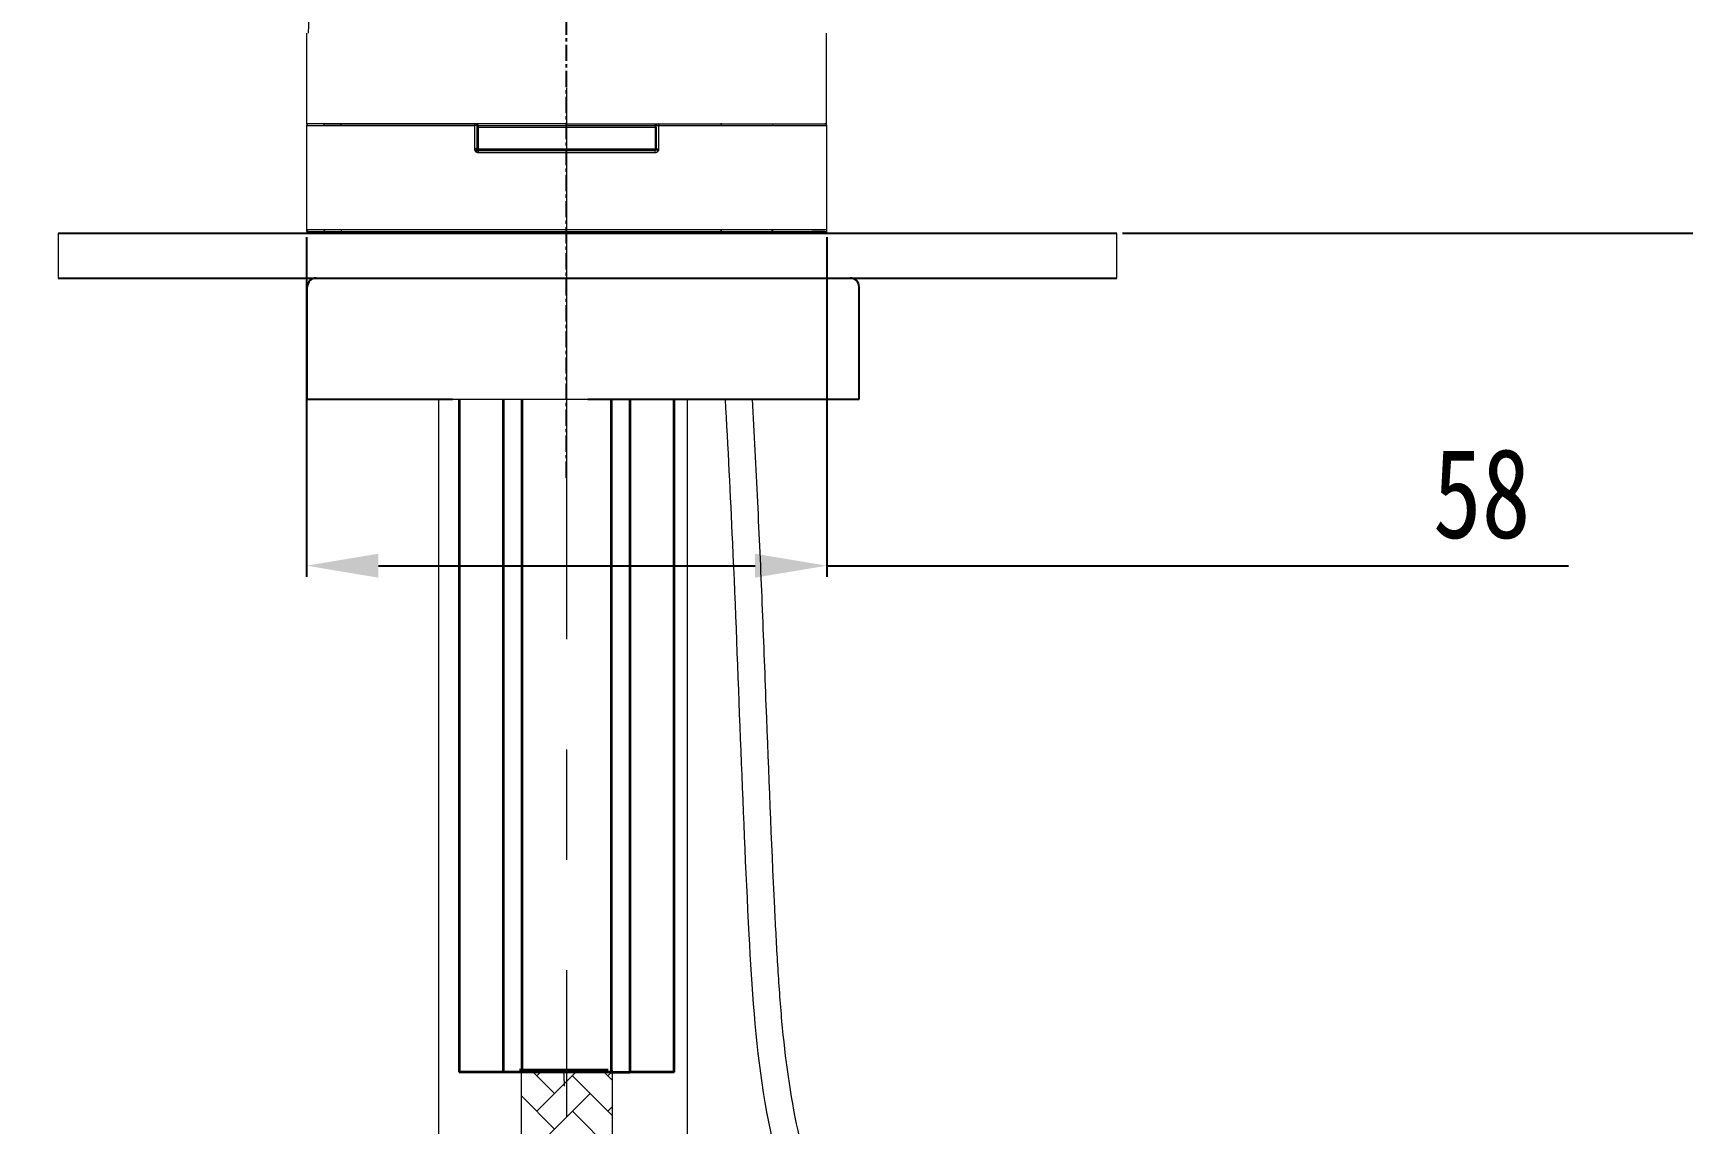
# Model space of a CAD drawing. Header units: inches. Extents: x 20229 to 21001, y -6726 to -5634.
# Drawn here: x 20325.9 to 20509.7, y -6413.8 to -6292.3 of the extents above; entities that cross this region are included whole.
import ezdxf

# ---------------------------------------------------------------- set-up
doc = ezdxf.new("R2010")
doc.units = ezdxf.units.IN
doc.header["$LTSCALE"] = 4.84
doc.header["$MEASUREMENT"] = 0
doc.header["$PDMODE"] = 3
doc.header["$PDSIZE"] = 0.3125
for name, pattern in [('CENTER', [0.6, 0.375, -0.075, 0.075, -0.075]), ('CENTER2', [28.575, 19.05, -3.175, 3.175, -3.175]), ('CENTERX2', [20.32, 12.7, -2.54, 2.54, -2.54])]:
    doc.linetypes.add(name, pattern=pattern)
doc.layers.get('0').update_dxf_attribs({"linetype": 'CONTINUOUS', "lineweight": 13})
doc.layers.get('Defpoints').update_dxf_attribs({"color": 3, "linetype": 'CONTINUOUS'})
doc.layers.add('2', color=1, linetype='CENTER2')
for name, color, linetype, lineweight in [('CENTER', 1, 'CENTERX2', 15), ('DIM', 3, 'CONTINUOUS', 9), ('중심선', 1, 'CENTER', 25)]:
    doc.layers.add(name, color=color, linetype=linetype, lineweight=lineweight)
doc.styles.get("Standard").update_dxf_attribs({"font": 'txt', "width": 0.8})
doc.dimstyles.new('ISO-25$0', dxfattribs={"dimtxt": 3, "dimasz": 3.5, "dimexe": 1.25, "dimexo": 0, "dimtad": 1, "dimdsep": 46, "dimtxsty": 'Standard', "dimblk1": 'CLOSEDBLANK', "dimcen": 1, "dimadec": 0, "dimazin": 0, "dimtfac": 1, "dimtmove": 1, "dimatfit": 3, "dimfxl": 1, "dimarcsym": 0})

# ---------------------------------------------------------------- blocks, each defined once
blk = doc.blocks.new('*D5')
at = {"layer": 'Defpoints', "color": 0, "transparency": 16777216}
for p in [(20487.87, -6224.49), (20446.7, -6314.59), (20527.31, -6314.59)]:
    blk.add_point(p, dxfattribs=at)
at = {"layer": 'DIM', "color": 0, "lineweight": -2, "transparency": 16777216}
for p, q in [((20488.5, -6224.49), (20528.56, -6224.49)), ((20447.33, -6314.59), (20528.56, -6314.59))]:
    blk.add_line(p, q, dxfattribs=at)
at = {"layer": 'DIM', "color": 0, "lineweight": -3, "transparency": 16777216}
blk.add_line((20527.31, -6232.49), (20527.31, -6306.59), dxfattribs=at)
at = {"layer": 'DIM', "color": 0, "transparency": 16777216}
for points in [[(20525.98, -6232.49), (20528.65, -6232.49), (20527.31, -6224.49)], [(20525.98, -6306.59), (20528.65, -6306.59), (20527.31, -6314.59)]]:
    blk.add_solid(points, dxfattribs=at)
at = {"layer": 'DIM', "color": 0, "transparency": 16777216, "insert": (20519.31, -6269.54), "char_height": 10, "attachment_point": 5, "rotation": 90}
blk.add_mtext('90', dxfattribs=at)
blk = doc.blocks.new('*D6')
at = {"layer": 'Defpoints', "color": 0, "transparency": 16777216}
for p in [(20356.37, -6314.39), (20414.37, -6314.39), (20414.37, -6351.65)]:
    blk.add_point(p, dxfattribs=at)
at = {"layer": 'DIM', "color": 0, "lineweight": -2, "transparency": 16777216}
for p, q in [((20356.37, -6315.02), (20356.37, -6352.9)), ((20414.37, -6315.02), (20414.37, -6352.9))]:
    blk.add_line(p, q, dxfattribs=at)
at = {"layer": 'DIM', "color": 0, "lineweight": -3, "transparency": 16777216}
for p, q in [((20364.37, -6351.65), (20406.37, -6351.65)), ((20414.37, -6351.65), (20497.07, -6351.65))]:
    blk.add_line(p, q, dxfattribs=at)
at = {"layer": 'DIM', "color": 0, "transparency": 16777216}
for points in [[(20364.37, -6350.32), (20364.37, -6352.99), (20356.37, -6351.65)], [(20406.37, -6350.32), (20406.37, -6352.99), (20414.37, -6351.65)]]:
    blk.add_solid(points, dxfattribs=at)
at = {"layer": 'DIM', "color": 0, "transparency": 16777216, "insert": (20487.4, -6343.65), "char_height": 10, "attachment_point": 5}
blk.add_mtext('58', dxfattribs=at)

msp = doc.modelspace()

# ---------------------------------------------------------------- linework, layer by layer
at = {"linetype": 'Continuous'}
for p, q in [((20356.37, -6292.28), (20356.37, -6299.59)), ((20414.35, -6299.59), (20414.35, -6292.28)), ((20356.37, -6299.59), (20356.37, -6302.39)), ((20414.35, -6302.39), (20414.35, -6299.59)), ((20356.36, -6302.59), (20356.36, -6314.19)), ((20356.37, -6302.79), (20356.37, -6314.39)), ((20358.28, -6302.59), (20360.18, -6302.59)), ((20358.47, -6302.39), (20360.35, -6302.39)), ((20375.36, -6302.59), (20375.09, -6302.59)), ((20375.09, -6302.59), (20375.09, -6305.19)), ((20375.36, -6302.59), (20375.36, -6302.39)), ((20375.36, -6302.59), (20375.36, -6302.79)), ((20375.36, -6302.79), (20375.36, -6305.19)), ((20375.36, -6302.79), (20375.49, -6302.79)), ((20375.48, -6302.61), (20375.48, -6302.39)), ((20375.49, -6302.79), (20375.49, -6305.19)), ((20375.56, -6302.59), (20376.93, -6302.59)), ((20385.36, -6302.39), (20377.23, -6302.39)), ((20385.36, -6302.39), (20393.8, -6302.39)), ((20395.36, -6302.79), (20395.24, -6302.79)), ((20395.24, -6302.79), (20395.24, -6305.19)), ((20395.25, -6302.61), (20395.25, -6302.39)), ((20395.36, -6302.39), (20395.36, -6302.59)), ((20395.36, -6302.59), (20395.64, -6302.59)), ((20395.36, -6302.79), (20395.36, -6302.59)), ((20395.36, -6302.79), (20395.36, -6305.19)), ((20395.56, -6302.39), (20395.59, -6302.39)), ((20395.64, -6305.19), (20395.64, -6302.59)), ((20402.53, -6302.39), (20408.21, -6302.39)), ((20402.65, -6302.59), (20402.66, -6302.59)), ((20402.66, -6302.59), (20408.37, -6302.59)), ((20414.36, -6314.19), (20414.36, -6302.59)), ((20414.37, -6314.39), (20414.37, -6302.79)), ((20375.36, -6305.49), (20375.36, -6305.19)), ((20375.36, -6305.19), (20375.49, -6305.19)), ((20376.93, -6305.39), (20375.56, -6305.39)), ((20395.24, -6305.19), (20395.36, -6305.19)), ((20358.47, -6314.39), (20360.35, -6314.39)), ((20358.48, -6314.59), (20360.36, -6314.59)), ((20402.66, -6314.39), (20402.66, -6314.39)), ((20384.02, -6410.48), (20381.41, -6407.87)), ((20382.04, -6408.5), (20382.67, -6407.87)), ((20382.04, -6412.46), (20386.63, -6407.87)), ((20390.44, -6408.98), (20389.33, -6407.87)), ((20389.96, -6408.5), (20390.44, -6408.02)), ((20390.44, -6412.94), (20386, -6408.5)), ((20384.02, -6414.44), (20380.32, -6410.74)), ((20382.04, -6416.42), (20387.98, -6410.48)), ((20390.44, -6416.9), (20386, -6412.46)), ((20389.96, -6412.46), (20390.44, -6411.98))]:
    msp.add_line(p, q, dxfattribs=at)
at = {"ltscale": 0.5}
for p, q in [((20328.66, -6314.59), (20328.66, -6319.59)), ((20446.7, -6319.59), (20446.7, -6314.59)), ((20367.73, -6333.09), (20387.73, -6333.09))]:
    msp.add_line(p, q, dxfattribs=at)
at = {"color": 7, "lineweight": 35}
for p, q in [((20385.37, -6314.59), (20360.36, -6314.59)), ((20373.37, -6333.09), (20373.37, -6408.1)), ((20378.32, -6408.1), (20378.32, -6333.09)), ((20380.42, -6408.1), (20380.42, -6333.09)), ((20390.32, -6333.09), (20390.32, -6408.1)), ((20392.42, -6333.09), (20392.42, -6408.1)), ((20397.37, -6408.1), (20397.37, -6333.09))]:
    msp.add_line(p, q, dxfattribs=at)
at = {"color": 7, "lineweight": 35, "ltscale": 0.429009}
msp.add_line((20402.53, -6314.59), (20385.37, -6314.59), dxfattribs=at)
for p, q in [((20371.11, -6475.66), (20371.11, -6333.09)), ((20398.85, -6475.66), (20398.85, -6333.09)), ((20380.32, -6425.96), (20380.32, -6407.87)), ((20390.44, -6407.87), (20390.44, -6408.02)), ((20390.44, -6408.02), (20390.44, -6408.98)), ((20390.44, -6408.98), (20390.44, -6411.98)), ((20390.44, -6411.98), (20390.44, -6412.94)), ((20390.44, -6412.94), (20390.44, -6425.96))]:
    msp.add_line(p, q)
at = {"color": 7, "lineweight": 35, "ltscale": 0.247543}
for p, q in [((20390, -6407.87), (20380.1, -6407.87)), ((20390.43, -6408.1), (20380.31, -6408.1))]:
    msp.add_line(p, q, dxfattribs=at)
at = {"color": 7, "lineweight": 35, "ltscale": 0.123772}
for p, q in [((20378.32, -6408.1), (20373.37, -6408.1)), ((20397.37, -6408.1), (20392.42, -6408.1))]:
    msp.add_line(p, q, dxfattribs=at)
at = {"color": 7, "lineweight": 35, "ltscale": 0.052499}
for p, q in [((20380.42, -6408.1), (20378.32, -6408.1)), ((20390.32, -6408.1), (20392.42, -6408.1))]:
    msp.add_line(p, q, dxfattribs=at)
at = {"linetype": 'Continuous'}
for centre, start, end in [((20375.16, -6302.59), 0, 90), ((20375.56, -6302.79), 90, 180), ((20395.16, -6302.79), 0, 90), ((20395.56, -6302.59), 90, 180), ((20375.56, -6305.19), 180, 270), ((20395.16, -6305.19), 270, 0)]:
    msp.add_arc(centre, 0.2, start, end, dxfattribs=at)
for centre, ratio, start_param, end_param in [((20375.56, -6302.79), 0.380996, 0, 1.570796), ((20402.53, -6302.59), 0.655108, 4.712389, 6.283186), ((20375.56, -6305.19), 0.380996, 1.570796, 3.141593)]:
    msp.add_ellipse(centre, major_axis=(0, 0.2), ratio=ratio, start_param=start_param, end_param=end_param, dxfattribs=at)
for points, degree, knots in [([(20357.83, -6230.38), (20357.79, -6231.33), (20357.72, -6233.44), (20357.64, -6236.71), (20357.57, -6240.18), (20357.48, -6244.81), (20357.32, -6252.92), (20357.1, -6264.49), (20356.82, -6278.39), (20356.64, -6287.65), (20356.55, -6292.28)], 3, [0, 0, 0, 0, 0.04616, 0.102269, 0.158377, 0.214485, 0.326702, 0.551135, 0.775567, 1, 1, 1, 1]), ([(20356.56, -6302.39), (20356.55, -6302.39), (20356.53, -6302.4), (20356.48, -6302.41), (20356.42, -6302.45), (20356.38, -6302.5), (20356.37, -6302.55), (20356.36, -6302.58), (20356.36, -6302.59)], 3, [0, 0, 0, 0, 0.125406, 0.250422, 0.500631, 0.750232, 0.874775, 1, 1, 1, 1]), ([(20377.23, -6302.39), (20375.64, -6302.39), (20373.31, -6302.39), (20369.67, -6302.39), (20366.97, -6302.39), (20363.92, -6302.39), (20361.78, -6302.39), (20359.08, -6302.39), (20357.52, -6302.39), (20356.68, -6302.39), (20356.42, -6302.39), (20356.37, -6302.39), (20356.37, -6302.39)], 3, [0, 0, 0, 0, 0.121071, 0.183262, 0.309887, 0.375061, 0.508776, 0.577775, 0.792219, 0.865879, 0.940614, 1, 1, 1, 1]), ([(20358.47, -6302.39), (20358.45, -6302.39), (20358.42, -6302.4), (20358.38, -6302.42), (20358.35, -6302.43), (20358.32, -6302.47), (20358.31, -6302.49), (20358.29, -6302.54), (20358.28, -6302.57), (20358.28, -6302.59)], 3, [0, 0, 0, 0, 0.25, 0.25, 0.5, 0.5, 0.75, 0.75, 1, 1, 1, 1]), ([(20360.35, -6302.39), (20361.73, -6302.39), (20363.4, -6302.39), (20365.39, -6302.39), (20368.5, -6302.39), (20372.07, -6302.39), (20373.07, -6302.39), (20374.11, -6302.39), (20375.16, -6302.39)], 5, [0, 0, 0, 0, 0, 0, 0.72683, 0.72683, 0.72683, 1, 1, 1, 1, 1, 1]), ([(20375.16, -6302.39), (20375.15, -6302.39), (20375.14, -6302.4), (20375.12, -6302.42), (20375.11, -6302.43), (20375.1, -6302.47), (20375.09, -6302.49), (20375.09, -6302.54), (20375.08, -6302.57), (20375.09, -6302.59)], 3, [0, 0, 0, 0, 0.25, 0.25, 0.5, 0.5, 0.75, 0.75, 1, 1, 1, 1]), ([(20393.8, -6302.39), (20395.28, -6302.39), (20397.5, -6302.39), (20401.05, -6302.39), (20403.76, -6302.39), (20406.81, -6302.39), (20408.94, -6302.39), (20411.64, -6302.39), (20413.21, -6302.39), (20413.95, -6302.39), (20414.18, -6302.39), (20414.31, -6302.39), (20414.35, -6302.39), (20414.35, -6302.39)], 3, [0, 0, 0, 0, 0.114114, 0.176789, 0.304431, 0.37014, 0.504936, 0.574497, 0.790668, 0.864914, 0.902579, 0.940245, 1, 1, 1, 1]), ([(20395.16, -6302.59), (20395.17, -6302.59), (20395.18, -6302.6), (20395.2, -6302.62), (20395.21, -6302.63), (20395.23, -6302.67), (20395.23, -6302.69), (20395.24, -6302.74), (20395.24, -6302.77), (20395.24, -6302.79)], 3, [0, 0, 0, 0, 0.25, 0.25, 0.5, 0.5, 0.75, 0.75, 1, 1, 1, 1]), ([(20395.56, -6302.39), (20395.58, -6302.39), (20395.59, -6302.4), (20395.6, -6302.42), (20395.61, -6302.43), (20395.63, -6302.47), (20395.63, -6302.49), (20395.64, -6302.54), (20395.64, -6302.57), (20395.64, -6302.59)], 3, [0, 0, 0, 0, 0.25, 0.25, 0.5, 0.5, 0.75, 0.75, 1, 1, 1, 1]), ([(20395.59, -6302.39), (20397.45, -6302.39), (20399.2, -6302.39), (20400.94, -6302.39), (20402.53, -6302.39)], 2, [0, 0, 0, 0.5, 0.5, 1, 1, 1]), ([(20408.21, -6302.39), (20412.09, -6302.39), (20413.48, -6302.39), (20414.17, -6302.39), (20414.17, -6302.39)], 2, [0, 0, 0, 0.660964, 0.660964, 1, 1, 1]), ([(20408.37, -6302.59), (20410.99, -6302.59), (20412.77, -6302.59), (20414.13, -6302.59), (20414.37, -6302.59), (20414.36, -6302.59)], 3, [0, 0, 0, 0, 0.658715, 0.658715, 1, 1, 1, 1]), ([(20414.36, -6302.59), (20414.36, -6302.58), (20414.36, -6302.55), (20414.34, -6302.5), (20414.31, -6302.45), (20414.25, -6302.41), (20414.2, -6302.4), (20414.18, -6302.39), (20414.16, -6302.39)], 3, [0, 0, 0, 0, 0.12521, 0.249739, 0.499326, 0.749507, 0.874528, 1, 1, 1, 1]), ([(20375.14, -6305.39), (20375.14, -6305.39), (20375.14, -6305.4), (20375.15, -6305.4), (20375.15, -6305.41), (20375.15, -6305.41), (20375.16, -6305.42), (20375.16, -6305.43), (20375.17, -6305.44), (20375.19, -6305.45), (20375.2, -6305.47), (20375.22, -6305.48), (20375.24, -6305.5), (20375.26, -6305.52), (20375.28, -6305.53), (20375.29, -6305.54), (20375.3, -6305.54), (20375.3, -6305.55), (20375.31, -6305.55), (20375.31, -6305.55), (20375.31, -6305.55), (20375.32, -6305.55), (20375.32, -6305.56), (20375.32, -6305.56), (20375.33, -6305.56), (20375.33, -6305.56), (20375.33, -6305.56), (20375.34, -6305.56), (20375.34, -6305.56), (20375.35, -6305.56), (20375.35, -6305.57), (20375.35, -6305.57), (20375.36, -6305.57), (20375.37, -6305.57), (20375.38, -6305.57), (20375.39, -6305.58), (20375.41, -6305.58), (20375.42, -6305.58), (20375.44, -6305.59), (20375.45, -6305.59), (20375.47, -6305.59), (20375.48, -6305.59), (20375.48, -6305.59), (20375.49, -6305.59), (20375.49, -6305.59)], 3, [0, 0, 0, 0, 0.010712, 0.023977, 0.039719, 0.057851, 0.07827, 0.100866, 0.125522, 0.182942, 0.232117, 0.273919, 0.346083, 0.421395, 0.465761, 0.499869, 0.52413, 0.538788, 0.543973, 0.553257, 0.562515, 0.571746, 0.580954, 0.590137, 0.599298, 0.608437, 0.617554, 0.626651, 0.635728, 0.644785, 0.653824, 0.662845, 0.683849, 0.707747, 0.734531, 0.764194, 0.796735, 0.832985, 0.873543, 0.918423, 0.948395, 0.971972, 0.989167, 1, 1, 1, 1]), ([(20375.36, -6305.19), (20375.36, -6305.19), (20375.36, -6305.2), (20375.37, -6305.21), (20375.37, -6305.21), (20375.37, -6305.22), (20375.37, -6305.22), (20375.37, -6305.23), (20375.37, -6305.24), (20375.37, -6305.24), (20375.37, -6305.25), (20375.38, -6305.26), (20375.38, -6305.26), (20375.38, -6305.27), (20375.38, -6305.27), (20375.39, -6305.28), (20375.39, -6305.29), (20375.39, -6305.29), (20375.39, -6305.29)], 3, [0, 0, 0, 0, 0.059118, 0.118485, 0.178146, 0.238146, 0.298532, 0.359346, 0.420631, 0.48243, 0.544784, 0.607733, 0.671315, 0.735567, 0.800528, 0.866231, 0.93271, 1, 1, 1, 1]), ([(20375.39, -6305.29), (20375.39, -6305.29), (20375.39, -6305.3), (20375.4, -6305.3), (20375.4, -6305.31), (20375.41, -6305.31), (20375.41, -6305.32), (20375.41, -6305.32), (20375.42, -6305.33), (20375.42, -6305.33), (20375.43, -6305.34), (20375.44, -6305.35), (20375.44, -6305.35), (20375.45, -6305.36), (20375.46, -6305.36), (20375.46, -6305.37), (20375.47, -6305.37), (20375.48, -6305.37), (20375.49, -6305.38), (20375.5, -6305.38), (20375.51, -6305.38), (20375.52, -6305.39), (20375.53, -6305.39), (20375.54, -6305.39), (20375.55, -6305.39), (20375.56, -6305.39), (20375.56, -6305.39)], 3, [0, 0, 0, 0, 0.024891, 0.051177, 0.078872, 0.107991, 0.138545, 0.170543, 0.203995, 0.238908, 0.275289, 0.313143, 0.352476, 0.393293, 0.435598, 0.479395, 0.524686, 0.571475, 0.619765, 0.669558, 0.720856, 0.773663, 0.827978, 0.883806, 0.941146, 1, 1, 1, 1]), ([(20375.56, -6305.39), (20377.09, -6305.39), (20378.67, -6305.39), (20380.28, -6305.39), (20382.28, -6305.39), (20384.29, -6305.39), (20384.65, -6305.39), (20385.01, -6305.39), (20385.36, -6305.39)], 5, [0, 0, 0, 0, 0, 0, 0.821614, 0.821614, 0.821614, 1, 1, 1, 1, 1, 1]), ([(20376.86, -6305.19), (20377.54, -6305.19), (20378.22, -6305.19), (20379.6, -6305.19), (20380.3, -6305.19), (20381, -6305.19)], 3, [0, 0, 0, 0, 0.5, 0.5, 1, 1, 1, 1]), ([(20381, -6305.19), (20381.72, -6305.19), (20382.45, -6305.19), (20383.9, -6305.19), (20384.63, -6305.19), (20385.36, -6305.19)], 3, [0, 0, 0, 0, 0.5, 0.5, 1, 1, 1, 1]), ([(20385.36, -6305.19), (20386.09, -6305.19), (20386.81, -6305.19), (20388.25, -6305.19), (20388.96, -6305.19), (20390.39, -6305.19), (20391.09, -6305.19), (20392.49, -6305.19), (20393.18, -6305.19), (20393.86, -6305.19)], 3, [0, 0, 0, 0, 0.25, 0.25, 0.5, 0.5, 0.75, 0.75, 1, 1, 1, 1]), ([(20395.24, -6305.19), (20395.24, -6305.22), (20395.24, -6305.24), (20395.23, -6305.29), (20395.23, -6305.32), (20395.21, -6305.35), (20395.2, -6305.37), (20395.18, -6305.39), (20395.17, -6305.39), (20395.16, -6305.39)], 3, [0, 0, 0, 0, 0.25, 0.25, 0.5, 0.5, 0.75, 0.75, 1, 1, 1, 1]), ([(20395.16, -6305.39), (20395.17, -6305.39), (20395.17, -6305.39), (20395.18, -6305.39), (20395.19, -6305.39), (20395.19, -6305.39), (20395.2, -6305.39), (20395.21, -6305.39), (20395.21, -6305.39), (20395.22, -6305.39), (20395.22, -6305.38), (20395.23, -6305.38), (20395.24, -6305.38), (20395.24, -6305.38), (20395.25, -6305.38), (20395.25, -6305.37), (20395.26, -6305.37), (20395.26, -6305.37), (20395.27, -6305.36), (20395.27, -6305.36), (20395.28, -6305.36), (20395.28, -6305.36), (20395.28, -6305.35), (20395.29, -6305.35), (20395.29, -6305.35), (20395.3, -6305.34), (20395.3, -6305.34), (20395.3, -6305.34), (20395.31, -6305.33), (20395.31, -6305.33), (20395.31, -6305.33), (20395.32, -6305.32), (20395.32, -6305.32), (20395.32, -6305.32), (20395.32, -6305.31), (20395.33, -6305.31), (20395.33, -6305.31), (20395.33, -6305.3), (20395.33, -6305.3), (20395.33, -6305.3), (20395.34, -6305.3), (20395.34, -6305.29), (20395.34, -6305.29)], 3, [0, 0, 0, 0, 0.035496, 0.070446, 0.104851, 0.138711, 0.172027, 0.204799, 0.237026, 0.268711, 0.299852, 0.330451, 0.360508, 0.390023, 0.418998, 0.447431, 0.475325, 0.502679, 0.529495, 0.555773, 0.581513, 0.606717, 0.631386, 0.655519, 0.679119, 0.702186, 0.724721, 0.746726, 0.768201, 0.789148, 0.809569, 0.829464, 0.848837, 0.867687, 0.886019, 0.903833, 0.921132, 0.937918, 0.954195, 0.969965, 0.985232, 1, 1, 1, 1]), ([(20395.24, -6305.59), (20395.24, -6305.59), (20395.25, -6305.59), (20395.25, -6305.59), (20395.26, -6305.59), (20395.27, -6305.59), (20395.28, -6305.59), (20395.29, -6305.59), (20395.31, -6305.58), (20395.32, -6305.58), (20395.33, -6305.58), (20395.33, -6305.58), (20395.34, -6305.58), (20395.34, -6305.58), (20395.34, -6305.58), (20395.34, -6305.57), (20395.35, -6305.57), (20395.35, -6305.57), (20395.35, -6305.57), (20395.36, -6305.57), (20395.36, -6305.57), (20395.36, -6305.57), (20395.37, -6305.57), (20395.37, -6305.57), (20395.37, -6305.57), (20395.38, -6305.57), (20395.38, -6305.56), (20395.38, -6305.56), (20395.39, -6305.56), (20395.39, -6305.56), (20395.39, -6305.56), (20395.4, -6305.56), (20395.4, -6305.56), (20395.4, -6305.56), (20395.41, -6305.56), (20395.41, -6305.55), (20395.41, -6305.55), (20395.42, -6305.55), (20395.42, -6305.55), (20395.42, -6305.55), (20395.42, -6305.55), (20395.43, -6305.55), (20395.43, -6305.55), (20395.43, -6305.54), (20395.44, -6305.54), (20395.45, -6305.53), (20395.46, -6305.53), (20395.47, -6305.52), (20395.48, -6305.51), (20395.5, -6305.49), (20395.52, -6305.48), (20395.54, -6305.46), (20395.55, -6305.44), (20395.57, -6305.42), (20395.58, -6305.41), (20395.58, -6305.41), (20395.59, -6305.4), (20395.59, -6305.39), (20395.59, -6305.39)], 3, [0, 0, 0, 0, 0.008554, 0.02127, 0.03816, 0.059232, 0.084489, 0.130337, 0.17165, 0.208449, 0.216553, 0.224663, 0.232779, 0.2409, 0.249027, 0.257162, 0.265304, 0.273455, 0.281614, 0.289782, 0.297961, 0.30615, 0.31435, 0.322562, 0.330787, 0.339025, 0.347277, 0.355543, 0.363826, 0.372125, 0.380441, 0.388775, 0.397128, 0.405501, 0.413895, 0.422311, 0.430749, 0.439211, 0.447697, 0.456209, 0.458113, 0.46368, 0.472927, 0.485885, 0.502601, 0.523139, 0.547592, 0.576081, 0.627611, 0.677791, 0.726701, 0.7949, 0.877974, 0.912323, 0.942036, 0.966754, 0.986159, 1, 1, 1, 1]), ([(20395.34, -6305.29), (20395.34, -6305.29), (20395.34, -6305.29), (20395.34, -6305.28), (20395.35, -6305.27), (20395.35, -6305.27), (20395.35, -6305.26), (20395.35, -6305.26), (20395.36, -6305.25), (20395.36, -6305.24), (20395.36, -6305.24), (20395.36, -6305.23), (20395.36, -6305.22), (20395.36, -6305.22), (20395.36, -6305.21), (20395.36, -6305.21), (20395.36, -6305.2), (20395.36, -6305.19), (20395.36, -6305.19)], 3, [0, 0, 0, 0, 0.06729, 0.133771, 0.199475, 0.264435, 0.328688, 0.39227, 0.455219, 0.517573, 0.579372, 0.640657, 0.701471, 0.761856, 0.821856, 0.881516, 0.940882, 1, 1, 1, 1]), ([(20395.36, -6305.19), (20395.36, -6305.19), (20395.37, -6305.19), (20395.37, -6305.19), (20395.38, -6305.19), (20395.4, -6305.19), (20395.41, -6305.19), (20395.43, -6305.19), (20395.44, -6305.19), (20395.47, -6305.19), (20395.48, -6305.19), (20395.51, -6305.19), (20395.53, -6305.19), (20395.56, -6305.19), (20395.58, -6305.19), (20395.61, -6305.19), (20395.63, -6305.19), (20395.64, -6305.19)], 3, [0, 0, 0, 0, 0.123755, 0.123755, 0.248933, 0.248933, 0.374111, 0.374111, 0.499289, 0.499289, 0.624466, 0.624466, 0.749644, 0.749644, 0.874822, 0.874822, 1, 1, 1, 1]), ([(20356.36, -6314.19), (20356.36, -6314.19), (20356.49, -6314.19), (20356.74, -6314.19), (20357.2, -6314.19), (20357.85, -6314.19), (20357.99, -6314.19), (20358.13, -6314.19), (20358.28, -6314.19)], 5, [0, 0, 0, 0, 0, 0, 0.802756, 0.802756, 0.802756, 1, 1, 1, 1, 1, 1]), ([(20356.36, -6314.19), (20356.36, -6314.21), (20356.37, -6314.23), (20356.38, -6314.28), (20356.42, -6314.33), (20356.48, -6314.37), (20356.53, -6314.39), (20356.55, -6314.39), (20356.56, -6314.39)], 3, [0, 0, 0, 0, 0.125225, 0.249768, 0.499369, 0.749578, 0.874594, 1, 1, 1, 1]), ([(20358.28, -6314.19), (20358.28, -6314.22), (20358.29, -6314.24), (20358.31, -6314.29), (20358.32, -6314.32), (20358.35, -6314.35), (20358.38, -6314.37), (20358.42, -6314.39), (20358.45, -6314.39), (20358.47, -6314.39)], 3, [0, 0, 0, 0, 0.25, 0.25, 0.5, 0.5, 0.75, 0.75, 1, 1, 1, 1]), ([(20360.18, -6314.19), (20361.63, -6314.19), (20363.43, -6314.19), (20365.57, -6314.19), (20370.08, -6314.19), (20375.45, -6314.19), (20378.04, -6314.19), (20381.11, -6314.19), (20384.21, -6314.19), (20384.6, -6314.19), (20384.98, -6314.19), (20385.36, -6314.19)], 5, [0, 0, 0, 0, 0, 0, 0.512992, 0.512992, 0.512992, 0.939766, 0.939766, 0.939766, 1, 1, 1, 1, 1, 1]), ([(20385.36, -6314.19), (20387.86, -6314.19), (20390.35, -6314.19), (20392.79, -6314.19), (20396.34, -6314.19), (20399.58, -6314.19), (20400.65, -6314.19), (20401.67, -6314.19), (20402.65, -6314.19)], 5, [0, 0, 0, 0, 0, 0, 0.659297, 0.659297, 0.659297, 1, 1, 1, 1, 1, 1]), ([(20402.53, -6314.39), (20402.54, -6314.39), (20402.56, -6314.39), (20402.59, -6314.37), (20402.61, -6314.35), (20402.63, -6314.32), (20402.64, -6314.29), (20402.65, -6314.24), (20402.66, -6314.22), (20402.66, -6314.19)], 3, [0, 0, 0, 0, 0.25, 0.25, 0.5, 0.5, 0.75, 0.75, 1, 1, 1, 1]), ([(20402.66, -6314.19), (20403.74, -6314.19), (20404.76, -6314.19), (20406.67, -6314.19), (20407.56, -6314.19), (20408.37, -6314.19)], 3, [0, 0, 0, 0, 0.5, 0.5, 1, 1, 1, 1]), ([(20408.37, -6314.19), (20410.23, -6314.19), (20411.74, -6314.19), (20412.88, -6314.19), (20413.88, -6314.19), (20414.28, -6314.19), (20414.34, -6314.19), (20414.36, -6314.19), (20414.36, -6314.19)], 5, [0, 0, 0, 0, 0, 0, 0.779425, 0.779425, 0.779425, 1, 1, 1, 1, 1, 1]), ([(20356.37, -6314.39), (20356.37, -6314.39), (20356.5, -6314.39), (20356.75, -6314.39), (20357.21, -6314.39), (20357.85, -6314.39), (20357.99, -6314.39), (20358.13, -6314.39), (20358.29, -6314.39)], 5, [0, 0, 0, 0, 0, 0, 0.801567, 0.801567, 0.801567, 1, 1, 1, 1, 1, 1]), ([(20356.95, -6314.5), (20356.98, -6314.51), (20357.09, -6314.52), (20357.29, -6314.53), (20357.52, -6314.55), (20357.65, -6314.56), (20357.72, -6314.57), (20357.73, -6314.57), (20357.74, -6314.58), (20357.74, -6314.58), (20357.74, -6314.58), (20357.74, -6314.58), (20357.74, -6314.58), (20357.74, -6314.58), (20357.74, -6314.58), (20357.74, -6314.58), (20357.75, -6314.58), (20357.75, -6314.58), (20357.74, -6314.58)], 3, [0, 0, 0, 0, 0.172649, 0.54073, 0.811974, 0.967263, 0.98576, 0.995587, 0.996693, 0.997061, 0.997205, 0.997329, 0.99744, 0.997551, 0.997671, 0.997811, 0.998643, 1, 1, 1, 1]), ([(20357.79, -6314.59), (20357.82, -6314.59), (20357.85, -6314.59), (20357.88, -6314.59), (20358, -6314.59), (20358.14, -6314.59), (20358.25, -6314.59), (20358.36, -6314.59), (20358.48, -6314.59)], 5, [0, 0, 0, 0, 0, 0, 0.225843, 0.225843, 0.225843, 1, 1, 1, 1, 1, 1]), ([(20360.18, -6314.39), (20361.64, -6314.39), (20363.44, -6314.39), (20365.58, -6314.39), (20370.08, -6314.39), (20375.46, -6314.39), (20378.05, -6314.39), (20381.11, -6314.39), (20384.22, -6314.39), (20384.6, -6314.39), (20384.98, -6314.39), (20385.37, -6314.39)], 5, [0, 0, 0, 0, 0, 0, 0.512992, 0.512992, 0.512992, 0.939766, 0.939766, 0.939766, 1, 1, 1, 1, 1, 1]), ([(20360.35, -6314.39), (20360.36, -6314.39), (20360.37, -6314.39), (20360.39, -6314.39), (20360.41, -6314.39), (20360.45, -6314.39), (20360.51, -6314.39), (20360.62, -6314.39), (20360.78, -6314.39), (20361.02, -6314.39), (20361.29, -6314.39), (20361.52, -6314.39), (20361.74, -6314.39), (20361.97, -6314.39), (20362.29, -6314.39), (20362.54, -6314.39), (20362.73, -6314.39), (20362.88, -6314.39), (20363.07, -6314.39), (20363.33, -6314.39), (20363.65, -6314.39), (20364.11, -6314.39), (20364.69, -6314.39), (20365.42, -6314.39), (20366.19, -6314.39), (20367, -6314.39), (20367.84, -6314.39), (20368.49, -6314.39), (20368.97, -6314.39), (20369.3, -6314.39), (20369.75, -6314.39), (20370.43, -6314.39), (20371.2, -6314.39), (20371.91, -6314.39), (20372.34, -6314.39), (20372.58, -6314.39), (20372.73, -6314.39), (20372.87, -6314.39), (20373, -6314.39), (20373.11, -6314.39), (20373.21, -6314.39), (20373.35, -6314.39), (20373.52, -6314.39), (20373.71, -6314.39), (20373.87, -6314.39), (20374, -6314.39), (20374.08, -6314.39), (20374.18, -6314.39), (20374.3, -6314.39), (20374.46, -6314.39), (20374.62, -6314.39), (20374.77, -6314.39), (20374.92, -6314.39), (20375.07, -6314.39), (20375.21, -6314.39), (20375.35, -6314.39), (20375.7, -6314.39), (20376.27, -6314.39), (20377.06, -6314.39), (20377.86, -6314.39), (20378.5, -6314.39), (20378.95, -6314.39), (20379.23, -6314.39), (20379.5, -6314.39), (20379.77, -6314.39), (20380.03, -6314.39), (20380.29, -6314.39), (20380.55, -6314.39), (20380.8, -6314.39), (20381.05, -6314.39), (20381.29, -6314.39), (20381.53, -6314.39), (20381.76, -6314.39), (20381.99, -6314.39), (20382.22, -6314.39), (20382.44, -6314.39), (20382.66, -6314.39), (20382.87, -6314.39), (20383.08, -6314.39), (20383.28, -6314.39), (20383.48, -6314.39), (20383.67, -6314.39), (20383.86, -6314.39), (20384.05, -6314.39), (20384.23, -6314.39), (20384.41, -6314.39), (20384.58, -6314.39), (20384.74, -6314.39), (20384.91, -6314.39), (20385.06, -6314.39), (20385.22, -6314.39), (20385.32, -6314.39), (20385.36, -6314.39)], 3, [0, 0, 0, 0, 0.000929, 0.002253, 0.003972, 0.006087, 0.011307, 0.015532, 0.028958, 0.044469, 0.06396, 0.080437, 0.086806, 0.103947, 0.122433, 0.142265, 0.147137, 0.154992, 0.165831, 0.179653, 0.196459, 0.216246, 0.250293, 0.28433, 0.320324, 0.356254, 0.392122, 0.427934, 0.437108, 0.450562, 0.468298, 0.490321, 0.529457, 0.556175, 0.570472, 0.576604, 0.582204, 0.587272, 0.591808, 0.595812, 0.599285, 0.602225, 0.610549, 0.617548, 0.623223, 0.627573, 0.630599, 0.6323, 0.637956, 0.643492, 0.648907, 0.654202, 0.659376, 0.664429, 0.669362, 0.674174, 0.678866, 0.705565, 0.732272, 0.758989, 0.785721, 0.794854, 0.80384, 0.812679, 0.82137, 0.829913, 0.838309, 0.846556, 0.854656, 0.862607, 0.870411, 0.878066, 0.885573, 0.892932, 0.900142, 0.907204, 0.914117, 0.920882, 0.927499, 0.933967, 0.940286, 0.946457, 0.95248, 0.958354, 0.96408, 0.969657, 0.975085, 0.980365, 0.985497, 0.99048, 0.995314, 1, 1, 1, 1]), ([(20360.36, -6314.59), (20361.77, -6314.59), (20363.51, -6314.59), (20365.57, -6314.59), (20369.34, -6314.59), (20373.75, -6314.59), (20375.49, -6314.59), (20377.88, -6314.59), (20380.35, -6314.59), (20380.98, -6314.59), (20382.22, -6314.59), (20383.48, -6314.59), (20384.11, -6314.59), (20384.74, -6314.59), (20385.37, -6314.59)], 5, [0, 0, 0, 0, 0, 0, 0.500204, 0.500204, 0.500204, 0.800516, 0.800516, 0.800516, 0.900635, 0.900635, 0.900635, 1, 1, 1, 1, 1, 1]), ([(20385.36, -6314.39), (20385.4, -6314.39), (20385.51, -6314.39), (20385.71, -6314.39), (20385.94, -6314.39), (20386.31, -6314.39), (20386.74, -6314.39), (20387.19, -6314.39), (20387.54, -6314.39), (20387.9, -6314.39), (20388.27, -6314.39), (20388.65, -6314.39), (20388.96, -6314.39), (20389.25, -6314.39), (20389.56, -6314.39), (20389.85, -6314.39), (20390.07, -6314.39), (20390.23, -6314.39), (20390.37, -6314.39), (20390.52, -6314.39), (20390.68, -6314.39), (20390.84, -6314.39), (20391.01, -6314.39), (20391.19, -6314.39), (20391.38, -6314.39), (20391.57, -6314.39), (20391.78, -6314.39), (20392.32, -6314.39), (20393.07, -6314.39), (20393.9, -6314.39), (20394.58, -6314.39), (20395.22, -6314.39), (20395.94, -6314.39), (20396.65, -6314.39), (20397.35, -6314.39), (20398.04, -6314.39), (20398.55, -6314.39), (20398.98, -6314.39), (20399.37, -6314.39), (20399.97, -6314.39), (20400.5, -6314.39), (20400.89, -6314.39), (20401.1, -6314.39), (20401.3, -6314.39), (20401.49, -6314.39), (20401.67, -6314.39), (20401.83, -6314.39), (20401.99, -6314.39), (20402.14, -6314.39), (20402.28, -6314.39), (20402.4, -6314.39), (20402.49, -6314.39), (20402.53, -6314.39)], 3, [0, 0, 0, 0, 0.00561, 0.018141, 0.030915, 0.043655, 0.076527, 0.100157, 0.116769, 0.132451, 0.157518, 0.17705, 0.19296, 0.207709, 0.224678, 0.243269, 0.254243, 0.261503, 0.269191, 0.277306, 0.28585, 0.294821, 0.30422, 0.314047, 0.324301, 0.334983, 0.346092, 0.357629, 0.424763, 0.471799, 0.49875, 0.540542, 0.582323, 0.624098, 0.665871, 0.707642, 0.749412, 0.761697, 0.786705, 0.824436, 0.874887, 0.889379, 0.903248, 0.916492, 0.929113, 0.94111, 0.952484, 0.963234, 0.973361, 0.982864, 0.991744, 1, 1, 1, 1]), ([(20385.37, -6314.39), (20387.86, -6314.39), (20390.36, -6314.39), (20392.79, -6314.39), (20396.34, -6314.39), (20399.59, -6314.39), (20400.65, -6314.39), (20401.68, -6314.39), (20402.66, -6314.39)], 5, [0, 0, 0, 0, 0, 0, 0.659297, 0.659297, 0.659297, 1, 1, 1, 1, 1, 1]), ([(20385.37, -6314.59), (20387.47, -6314.59), (20389.57, -6314.59), (20391.64, -6314.59), (20395.19, -6314.59), (20398.49, -6314.59), (20399.86, -6314.59), (20401.19, -6314.59), (20402.45, -6314.59), (20402.48, -6314.59), (20402.5, -6314.59), (20402.53, -6314.59)], 5, [0, 0, 0, 0, 0, 0, 0.560516, 0.560516, 0.560516, 0.991131, 0.991131, 0.991131, 1, 1, 1, 1, 1, 1]), ([(20402.53, -6314.59), (20402.56, -6314.59), (20402.58, -6314.59), (20402.61, -6314.59), (20403.89, -6314.59), (20405.11, -6314.59), (20406.22, -6314.59), (20407.26, -6314.59), (20408.21, -6314.59), (20408.21, -6314.59), (20408.21, -6314.59), (20408.21, -6314.59)], 5, [0, 0, 0, 0, 0, 0, 0.019588, 0.019588, 0.019588, 0.998955, 0.998955, 0.998955, 1, 1, 1, 1, 1, 1]), ([(20402.66, -6314.39), (20402.69, -6314.39), (20402.71, -6314.39), (20402.74, -6314.39), (20404.03, -6314.39), (20405.25, -6314.39), (20406.38, -6314.39), (20407.42, -6314.39), (20408.37, -6314.39), (20408.37, -6314.39), (20408.37, -6314.39), (20408.38, -6314.39)], 5, [0, 0, 0, 0, 0, 0, 0.019586, 0.019586, 0.019586, 0.998866, 0.998866, 0.998866, 1, 1, 1, 1, 1, 1]), ([(20408.21, -6314.39), (20408.22, -6314.39), (20408.25, -6314.39), (20408.3, -6314.39), (20408.35, -6314.39), (20408.4, -6314.39), (20408.45, -6314.39), (20408.5, -6314.39), (20408.54, -6314.39), (20408.59, -6314.39), (20408.63, -6314.39), (20408.68, -6314.39), (20408.72, -6314.39), (20408.77, -6314.39), (20408.81, -6314.39), (20408.86, -6314.39), (20408.9, -6314.39), (20408.94, -6314.39), (20408.98, -6314.39), (20409.03, -6314.39), (20409.07, -6314.39), (20409.11, -6314.39), (20409.15, -6314.39), (20409.19, -6314.39), (20409.23, -6314.39), (20409.27, -6314.39), (20409.31, -6314.39), (20409.35, -6314.39), (20409.38, -6314.39), (20409.42, -6314.39), (20409.46, -6314.39), (20409.5, -6314.39), (20409.53, -6314.39), (20409.57, -6314.39), (20409.61, -6314.39), (20409.64, -6314.39), (20409.68, -6314.39), (20409.71, -6314.39), (20409.75, -6314.39), (20409.78, -6314.39), (20409.81, -6314.39), (20409.85, -6314.39), (20409.88, -6314.39), (20409.91, -6314.39), (20409.94, -6314.39), (20409.98, -6314.39), (20410.01, -6314.39), (20410.04, -6314.39), (20410.07, -6314.39), (20410.1, -6314.39), (20410.13, -6314.39), (20410.16, -6314.39), (20410.19, -6314.39), (20410.22, -6314.39), (20410.25, -6314.39), (20410.28, -6314.39), (20410.3, -6314.39), (20410.33, -6314.39), (20410.36, -6314.39), (20410.39, -6314.39), (20410.41, -6314.39), (20410.44, -6314.39), (20410.47, -6314.39), (20410.49, -6314.39), (20410.52, -6314.39), (20410.54, -6314.39), (20410.57, -6314.39), (20410.59, -6314.39), (20410.62, -6314.39), (20410.64, -6314.39), (20410.67, -6314.39), (20410.69, -6314.39), (20410.71, -6314.39), (20410.74, -6314.39), (20410.76, -6314.39), (20410.78, -6314.39), (20410.8, -6314.39), (20410.82, -6314.39), (20410.85, -6314.39), (20410.87, -6314.39), (20410.89, -6314.39), (20410.91, -6314.39), (20410.93, -6314.39), (20410.95, -6314.39), (20410.97, -6314.39), (20410.99, -6314.39), (20411.01, -6314.39), (20411.03, -6314.39), (20411.05, -6314.39), (20411.07, -6314.39), (20411.09, -6314.39), (20411.1, -6314.39), (20411.12, -6314.39), (20411.14, -6314.39), (20411.16, -6314.39), (20411.17, -6314.39), (20411.19, -6314.39), (20411.21, -6314.39), (20411.22, -6314.39), (20411.24, -6314.39), (20411.26, -6314.39), (20411.27, -6314.39), (20411.29, -6314.39), (20411.3, -6314.39), (20411.32, -6314.39), (20411.33, -6314.39), (20411.35, -6314.39), (20411.36, -6314.39), (20411.38, -6314.39), (20411.39, -6314.39), (20411.4, -6314.39), (20411.42, -6314.39), (20411.43, -6314.39), (20411.44, -6314.39), (20411.46, -6314.39), (20411.47, -6314.39), (20411.48, -6314.39), (20411.49, -6314.39), (20411.51, -6314.39), (20411.52, -6314.39), (20411.53, -6314.39), (20411.54, -6314.39), (20411.55, -6314.39), (20411.56, -6314.39), (20411.57, -6314.39), (20411.58, -6314.39), (20411.59, -6314.39), (20411.61, -6314.39), (20411.62, -6314.39), (20411.62, -6314.39), (20411.63, -6314.39), (20411.64, -6314.39), (20411.65, -6314.39), (20411.66, -6314.39), (20411.67, -6314.39), (20411.68, -6314.39), (20411.69, -6314.39), (20411.7, -6314.39), (20411.7, -6314.39), (20411.71, -6314.39), (20411.72, -6314.39), (20411.73, -6314.39), (20411.73, -6314.39), (20411.74, -6314.39), (20411.75, -6314.39), (20411.75, -6314.39), (20411.76, -6314.39), (20411.77, -6314.39), (20411.77, -6314.39), (20411.78, -6314.39), (20411.79, -6314.39), (20411.79, -6314.39), (20411.8, -6314.39), (20411.8, -6314.39), (20411.81, -6314.39), (20411.81, -6314.39), (20411.82, -6314.39), (20411.82, -6314.39), (20411.83, -6314.39), (20411.83, -6314.39), (20411.83, -6314.39), (20411.84, -6314.39), (20411.87, -6314.39), (20411.94, -6314.39), (20412.05, -6314.39), (20412.17, -6314.39), (20412.33, -6314.39), (20412.52, -6314.39), (20412.71, -6314.39), (20412.85, -6314.39), (20412.96, -6314.39), (20413.03, -6314.39), (20413.11, -6314.39), (20413.19, -6314.39), (20413.29, -6314.39), (20413.39, -6314.39), (20413.49, -6314.39), (20413.59, -6314.39), (20413.67, -6314.39), (20413.74, -6314.39), (20413.82, -6314.39), (20413.89, -6314.39), (20413.94, -6314.39), (20413.97, -6314.39), (20414, -6314.39), (20414.03, -6314.39), (20414.05, -6314.39), (20414.07, -6314.39), (20414.09, -6314.39), (20414.11, -6314.39), (20414.12, -6314.39), (20414.14, -6314.39), (20414.15, -6314.39), (20414.16, -6314.39), (20414.17, -6314.39), (20414.16, -6314.39), (20414.13, -6314.39), (20414.09, -6314.39), (20414.05, -6314.39), (20414.01, -6314.39), (20413.97, -6314.39), (20413.92, -6314.39), (20413.88, -6314.39), (20413.82, -6314.39), (20413.76, -6314.39), (20413.68, -6314.39), (20413.61, -6314.39), (20413.56, -6314.39), (20413.52, -6314.39), (20413.5, -6314.39), (20413.47, -6314.39), (20413.44, -6314.39), (20413.42, -6314.39), (20413.39, -6314.39), (20413.36, -6314.39), (20413.33, -6314.39), (20413.3, -6314.39), (20413.27, -6314.39), (20413.24, -6314.39), (20413.21, -6314.39), (20413.18, -6314.39), (20413.15, -6314.39), (20413.11, -6314.39), (20413.08, -6314.39), (20413.05, -6314.39), (20413.01, -6314.39), (20412.98, -6314.39), (20412.95, -6314.39), (20412.91, -6314.39), (20412.87, -6314.39), (20412.84, -6314.39), (20412.8, -6314.39), (20412.76, -6314.39), (20412.73, -6314.39), (20412.72, -6314.39), (20412.71, -6314.39)], 3, [0, 0, 0, 0, 0.002808, 0.005601, 0.008378, 0.011139, 0.013885, 0.016615, 0.01933, 0.022029, 0.024712, 0.02738, 0.030032, 0.032669, 0.03529, 0.037896, 0.040485, 0.04306, 0.045619, 0.048162, 0.050689, 0.053202, 0.055698, 0.058179, 0.060645, 0.063095, 0.065529, 0.067948, 0.070351, 0.072739, 0.075112, 0.077468, 0.07981, 0.082135, 0.084446, 0.08674, 0.08902, 0.091283, 0.093531, 0.095764, 0.097981, 0.100183, 0.102369, 0.10454, 0.106695, 0.108835, 0.110959, 0.113068, 0.115161, 0.117239, 0.119301, 0.121348, 0.123379, 0.125395, 0.127395, 0.12938, 0.131349, 0.133303, 0.135241, 0.137164, 0.139071, 0.140963, 0.142839, 0.1447, 0.146546, 0.148376, 0.15019, 0.151989, 0.153773, 0.155541, 0.157293, 0.15903, 0.160752, 0.162458, 0.164149, 0.165824, 0.167483, 0.169128, 0.170756, 0.17237, 0.173967, 0.17555, 0.177117, 0.178668, 0.180204, 0.181724, 0.183229, 0.184719, 0.186193, 0.187651, 0.189094, 0.190522, 0.191934, 0.19333, 0.194711, 0.196077, 0.197427, 0.198762, 0.200081, 0.201385, 0.202673, 0.203946, 0.205203, 0.206445, 0.207672, 0.208883, 0.210078, 0.211258, 0.212423, 0.213572, 0.214705, 0.215823, 0.216926, 0.218013, 0.219085, 0.220141, 0.221182, 0.222207, 0.223217, 0.224211, 0.22519, 0.226153, 0.227101, 0.228034, 0.228951, 0.229852, 0.230738, 0.231609, 0.232464, 0.233303, 0.234128, 0.234936, 0.235729, 0.236507, 0.237269, 0.238016, 0.238747, 0.239463, 0.240164, 0.240849, 0.241518, 0.242172, 0.24281, 0.243433, 0.244041, 0.244633, 0.24521, 0.245771, 0.246316, 0.246847, 0.247361, 0.247861, 0.248344, 0.248813, 0.249265, 0.249703, 0.250125, 0.250531, 0.250922, 0.251298, 0.251658, 0.252002, 0.252331, 0.26101, 0.271008, 0.282325, 0.29496, 0.319827, 0.340688, 0.357542, 0.370392, 0.379238, 0.38523, 0.399602, 0.413489, 0.427357, 0.445057, 0.462741, 0.477375, 0.491704, 0.505727, 0.527252, 0.541538, 0.549372, 0.559467, 0.56987, 0.576822, 0.58601, 0.595197, 0.604382, 0.613567, 0.62275, 0.631932, 0.641113, 0.660319, 0.698644, 0.726151, 0.749389, 0.764111, 0.778762, 0.793343, 0.805157, 0.817559, 0.830547, 0.844964, 0.861005, 0.876193, 0.884681, 0.889065, 0.893446, 0.897825, 0.902203, 0.906579, 0.910952, 0.915324, 0.919694, 0.924062, 0.928428, 0.932793, 0.937155, 0.941516, 0.945874, 0.950231, 0.954586, 0.95894, 0.963291, 0.96764, 0.971988, 0.976334, 0.980678, 0.985021, 0.989361, 0.9937, 0.998037, 1, 1, 1, 1]), ([(20408.21, -6314.59), (20410.03, -6314.59), (20411.51, -6314.59), (20412.64, -6314.59), (20413.67, -6314.59), (20414.08, -6314.59), (20414.15, -6314.59), (20414.18, -6314.59), (20414.17, -6314.59)], 5, [0, 0, 0, 0, 0, 0, 0.756385, 0.756385, 0.756385, 1, 1, 1, 1, 1, 1]), ([(20408.38, -6314.39), (20410.23, -6314.39), (20411.74, -6314.39), (20412.89, -6314.39), (20413.89, -6314.39), (20414.28, -6314.39), (20414.34, -6314.39), (20414.37, -6314.39), (20414.37, -6314.39)], 5, [0, 0, 0, 0, 0, 0, 0.776687, 0.776687, 0.776687, 1, 1, 1, 1, 1, 1]), ([(20414.17, -6314.59), (20414.2, -6314.59), (20414.25, -6314.58), (20414.31, -6314.54), (20414.36, -6314.47), (20414.37, -6314.42), (20414.37, -6314.39)], 3, [0, 0, 0, 0, 0.249795, 0.499762, 0.749852, 1, 1, 1, 1])]:
    msp.add_open_spline(points, degree=degree, knots=knots, dxfattribs=at)
for points, degree in [([(20356.36, -6302.59), (20356.37, -6302.59), (20357, -6302.59), (20358.28, -6302.59)], 3), ([(20360.35, -6302.39), (20360.3, -6302.39), (20360.24, -6302.42), (20360.2, -6302.47), (20360.18, -6302.53), (20360.18, -6302.59)], 5), ([(20360.18, -6302.59), (20362.07, -6302.59), (20364.56, -6302.59), (20367.61, -6302.59), (20371.18, -6302.59), (20375.09, -6302.59)], 5), ([(20375.49, -6302.79), (20375.94, -6302.79), (20376.4, -6302.79), (20376.86, -6302.79)], 3), ([(20376.86, -6302.79), (20378.21, -6302.79), (20379.6, -6302.79), (20381, -6302.79)], 3), ([(20376.93, -6302.59), (20378.94, -6302.59), (20381.04, -6302.59)], 2), ([(20381, -6302.79), (20382.44, -6302.79), (20383.9, -6302.79), (20385.36, -6302.79)], 3), ([(20381.04, -6302.59), (20383.18, -6302.59), (20385.36, -6302.59)], 2), ([(20385.36, -6302.59), (20387.51, -6302.59), (20391.77, -6302.59), (20393.8, -6302.59)], 2), ([(20385.36, -6302.79), (20388.26, -6302.79), (20391.13, -6302.79), (20393.86, -6302.79)], 3), ([(20393.8, -6302.59), (20394.49, -6302.59), (20395.16, -6302.59)], 2), ([(20393.86, -6302.79), (20394.33, -6302.79), (20394.79, -6302.79), (20395.24, -6302.79)], 3), ([(20395.59, -6302.39), (20395.63, -6302.39), (20395.66, -6302.49), (20395.66, -6302.59)], 3), ([(20395.64, -6302.59), (20395.65, -6302.59), (20395.66, -6302.59), (20395.66, -6302.59)], 3), ([(20395.66, -6302.59), (20398.19, -6302.59), (20400.55, -6302.59), (20402.65, -6302.59)], 3), ([(20395.66, -6305.39), (20395.66, -6304.46), (20395.66, -6303.53), (20395.66, -6302.59)], 3), ([(20402.65, -6302.59), (20402.65, -6302.49), (20402.59, -6302.39), (20402.53, -6302.39)], 3), ([(20408.21, -6302.39), (20408.29, -6302.39), (20408.37, -6302.49), (20408.37, -6302.59)], 3), ([(20375.09, -6305.19), (20375.09, -6305.27), (20375.11, -6305.34), (20375.14, -6305.39)], 3), ([(20375.36, -6305.19), (20375.36, -6305.19), (20375.21, -6305.19), (20375.09, -6305.19)], 3), ([(20375.39, -6305.29), (20375.38, -6305.27), (20375.24, -6305.32), (20375.14, -6305.39)], 3), ([(20375.49, -6305.19), (20375.94, -6305.19), (20376.4, -6305.19), (20376.86, -6305.19)], 3), ([(20375.56, -6305.39), (20375.54, -6305.39), (20375.52, -6305.42), (20375.5, -6305.47), (20375.49, -6305.53), (20375.49, -6305.59)], 5), ([(20375.49, -6305.59), (20377.36, -6305.59), (20379.31, -6305.59), (20381.31, -6305.59), (20383.34, -6305.59), (20385.36, -6305.59)], 5), ([(20381.04, -6305.39), (20378.94, -6305.39), (20376.93, -6305.39)], 2), ([(20385.36, -6305.39), (20383.18, -6305.39), (20381.04, -6305.39)], 2), ([(20385.36, -6305.39), (20387.38, -6305.39), (20389.39, -6305.39), (20391.38, -6305.39), (20393.31, -6305.39), (20395.16, -6305.39)], 5), ([(20393.8, -6305.39), (20391.77, -6305.39), (20387.52, -6305.39), (20385.36, -6305.39)], 2), ([(20385.36, -6305.59), (20387.39, -6305.59), (20389.42, -6305.59), (20391.42, -6305.59), (20393.37, -6305.59), (20395.24, -6305.59)], 5), ([(20395.16, -6305.39), (20394.49, -6305.39), (20393.8, -6305.39)], 2), ([(20393.86, -6305.19), (20394.33, -6305.19), (20394.79, -6305.19), (20395.24, -6305.19)], 3), ([(20395.16, -6305.39), (20395.2, -6305.39), (20395.24, -6305.49), (20395.24, -6305.59)], 3), ([(20395.34, -6305.29), (20395.35, -6305.28), (20395.39, -6305.28), (20395.46, -6305.31), (20395.53, -6305.35), (20395.59, -6305.39)], 5), ([(20395.59, -6305.39), (20395.61, -6305.36), (20395.62, -6305.33), (20395.64, -6305.29), (20395.64, -6305.24), (20395.64, -6305.19)], 5), ([(20395.59, -6305.39), (20395.66, -6305.39)], 1), ([(20358.28, -6314.19), (20358.54, -6314.19), (20359.12, -6314.19), (20359.81, -6314.19), (20360.18, -6314.19)], 3), ([(20360.18, -6314.19), (20360.18, -6314.3), (20360.26, -6314.39), (20360.35, -6314.39)], 3), ([(20402.53, -6314.39), (20402.59, -6314.39), (20402.65, -6314.3), (20402.65, -6314.19)], 3), ([(20408.37, -6314.19), (20408.37, -6314.3), (20408.29, -6314.39), (20408.21, -6314.39)], 3), ([(20356.56, -6314.39), (20356.57, -6314.39), (20357.2, -6314.39), (20358.47, -6314.39)], 3), ([(20358.29, -6314.39), (20358.6, -6314.39), (20358.95, -6314.39), (20359.33, -6314.39), (20359.74, -6314.39), (20360.18, -6314.39)], 5), ([(20358.29, -6314.39), (20358.29, -6314.5), (20358.38, -6314.59), (20358.48, -6314.59)], 3), ([(20360.18, -6314.39), (20360.18, -6314.5), (20360.27, -6314.59), (20360.36, -6314.59)], 3), ([(20402.53, -6314.39), (20404.68, -6314.39), (20406.59, -6314.39), (20408.21, -6314.39)], 3), ([(20402.53, -6314.59), (20402.6, -6314.59), (20402.66, -6314.5), (20402.66, -6314.39)], 3), ([(20402.53, -6314.59), (20402.57, -6314.59), (20402.61, -6314.57), (20402.64, -6314.52), (20402.66, -6314.46), (20402.66, -6314.39)], 5), ([(20408.38, -6314.39), (20408.38, -6314.5), (20408.3, -6314.59), (20408.21, -6314.59)], 3)]:
    msp.add_open_spline(points, degree=degree, dxfattribs=at)
at = {"ltscale": 0.5}
for points, knots in [([(20403.04, -6333.09), (20403.33, -6338.43), (20404.36, -6358.33), (20405.24, -6389.88), (20407.94, -6426.96), (20425.15, -6447.19), (20423.34, -6458.49), (20423.2, -6459.37)], [2.461985, 2.461985, 2.461985, 2.461985, 18.503757, 62.213873, 97.448387, 128.889519, 131.555926, 131.555926, 131.555926, 131.555926]), ([(20406.05, -6333.09), (20406.25, -6336.9), (20406.45, -6340.72), (20406.82, -6348.31), (20406.99, -6352.09), (20407.3, -6359.64), (20407.44, -6363.41), (20407.87, -6374.72), (20408.16, -6382.26), (20408.64, -6391.92), (20408.75, -6394.03), (20409, -6398.24), (20409.15, -6400.33), (20409.71, -6406.55), (20410.26, -6410.63), (20412.01, -6418.57), (20413.22, -6422.44), (20416, -6428.51), (20417.29, -6430.87), (20419.99, -6435.67), (20421.39, -6438.11), (20423.89, -6443.16), (20425, -6445.77), (20426.06, -6449.74), (20426.31, -6450.98), (20426.56, -6453.02), (20426.62, -6453.81), (20426.65, -6455.33), (20426.63, -6456.07), (20426.53, -6457.2), (20426.49, -6457.58), (20426.4, -6458.32), (20426.35, -6458.68), (20426.27, -6459.15), (20426.26, -6459.26), (20426.24, -6459.37)], [2.620661, 2.620661, 2.620661, 2.620661, 14.064307, 14.064307, 25.39521, 25.39521, 36.726113, 36.726113, 59.387919, 59.387919, 65.734166, 65.734166, 72.080413, 72.080413, 84.772906, 84.772906, 97.465399, 97.465399, 105.364, 105.364, 113.262601, 113.262601, 121.161202, 121.161202, 124.64214, 124.64214, 126.771933, 126.771933, 128.729691, 128.729691, 129.743777, 129.743777, 130.757863, 130.757863, 131.084173, 131.084173, 131.084173, 131.084173])]:
    msp.add_open_spline(points, degree=3, knots=knots, dxfattribs=at)
at = {"layer": '2', "linetype": 'CENTER'}
msp.add_open_spline([(20385.36, -6341.86), (20385.36, -6336.89), (20385.36, -6326.94), (20385.36, -6262.43), (20385.36, -6249.99), (20385.36, -6241.29), (20385.36, -6236.31), (20385.36, -6232.58), (20385.36, -6228.85), (20385.36, -6225.12), (20385.36, -6221.39), (20385.36, -6216.41), (20385.36, -6210.19), (20385.36, -5889.11), (20385.36, -6195.27), (20385.36, -6185.32), (20385.36, -6177.85), (20385.36, -6172.88)], degree=3, knots=[0, 0, 0, 0, 0.125, 0.25, 0.375001, 0.437501, 0.468751, 0.500001, 0.531251, 0.562501, 0.593751, 0.625001, 0.687501, 0.750001, 0.812501, 0.875001, 1, 1, 1, 1], dxfattribs=at)
at = {"layer": 'CENTER'}
for points, degree, knots in [([(20385.36, -5908.95), (20385.36, -5988.55), (20385.36, -5993.55), (20385.36, -6413.1)], 1, [-0.749312, -0.749312, 0, 0.050224, 0.989614, 0.989614]), ([(20315.93, -6468.02), (20316.05, -6467.85), (20316.17, -6467.67), (20319.12, -6463.22), (20322.22, -6459.15), (20328.2, -6452.92), (20330.86, -6450.56), (20335, -6447.59), (20336.27, -6446.76), (20338.46, -6445.48), (20339.35, -6444.99), (20341.15, -6444.08), (20342.07, -6443.65), (20344.83, -6442.45), (20346.69, -6441.76), (20351.79, -6440.07), (20355.03, -6439.2), (20361.41, -6437.59), (20364.54, -6436.85), (20370.53, -6435.24), (20373.37, -6434.38), (20378.02, -6432.59), (20379.92, -6431.71), (20381.97, -6426.14), (20385.75, -6416.07), (20385.05, -6407.87)], 3, [22.352411, 22.352411, 22.352411, 22.352411, 22.942572, 22.942572, 37.10241, 37.10241, 46.904646, 46.904646, 51.03864, 51.03864, 53.744952, 53.744952, 56.451264, 56.451264, 61.863888, 61.863888, 71.165375, 71.165375, 80.466862, 80.466862, 89.768349, 89.768349, 97.059083, 97.059083, 97.576939, 97.576939, 97.576939, 97.576939])]:
    msp.add_open_spline(points, degree=degree, knots=knots, dxfattribs=at)
at = {"layer": '중심선', "color": 0, "linetype": 'Continuous'}
for p, q in [((20328.66, -6314.59), (20376.8, -6314.59)), ((20396.8, -6314.59), (20446.7, -6314.59)), ((20328.66, -6319.59), (20361.6, -6319.59)), ((20361.6, -6319.59), (20374.55, -6319.59)), ((20374.55, -6319.59), (20421.13, -6319.59)), ((20421.13, -6319.59), (20446.7, -6319.59)), ((20356.45, -6333.09), (20356.45, -6320.59)), ((20417.98, -6333.09), (20417.98, -6320.59)), ((20356.45, -6333.09), (20372.65, -6333.09)), ((20387.73, -6333.09), (20417.98, -6333.09)), ((20379.68, -6408.1), (20375.37, -6408.1))]:
    msp.add_line(p, q, dxfattribs=at)
for centre, start, end in [((20357.45, -6320.59), 90, 180), ((20416.98, -6320.59), 0, 90)]:
    msp.add_arc(centre, 1, start, end, dxfattribs=at)

# ---------------------------------------------------------------- dimensions: what is measured, and where the dimension line sits
at = {"layer": 'DIM'}
dim = msp.add_linear_dim(base=(20527.31, -6314.59), p1=(20487.87, -6224.49), p2=(20446.7, -6314.59), angle=90, text='90', dimstyle='ISO-25$0', override={"dimtxt": 10, "dimasz": 8, "dimexo": 0.625, "dimgap": 3, "dimdec": 1, "dimdsep": 44, "dimcen": 2.5, "dimtmove": 0, "dimfxl": 1.25, "dimlwd": 65533}, dxfattribs=at)
dim.commit()
dim.dimension.update_dxf_attribs({"geometry": '*D5', "text_midpoint": (20519.31, -6269.54)})
dim = msp.add_linear_dim(base=(20414.37, -6351.65), p1=(20356.37, -6314.39), p2=(20414.37, -6314.39), dimstyle='ISO-25$0', override={"dimtxt": 10, "dimasz": 8, "dimexo": 0.625, "dimgap": 3, "dimdec": 1, "dimdsep": 44, "dimcen": 2.5, "dimtmove": 0, "dimfxl": 1.25, "dimlwd": 65533}, dxfattribs=at)
dim.commit()
dim.dimension.update_dxf_attribs({"geometry": '*D6', "text_midpoint": (20487.4, -6351.65), "dimtype": 128})

doc.saveas('drawing.dxf')
